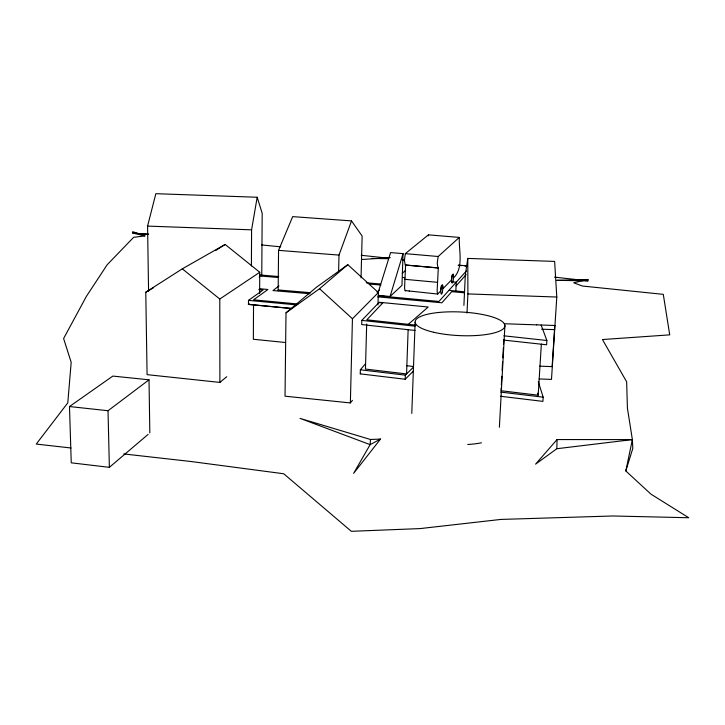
<?xml version="1.0" encoding="UTF-8"?>
<svg xmlns="http://www.w3.org/2000/svg" width="725" height="725" viewBox="0 0 725 725"><rect width="100%" height="100%" fill="white"/><g stroke="black" fill="none" stroke-linecap="round" stroke-linejoin="round"><path stroke-width="1.09" d="M258.762 289.619L263.057 290.009L248.494 300.377L248.476 304.355L292.402 308.533M251.403 266.002L251.584 229.834L257.185 197.254L155.839 193.684L147.574 226.1L148.571 291.559M253.532 304.79L253.351 339.264L284.698 342.436M259.613 293.571L259.749 272.265L225.158 244.452L182.31 268.83L145.779 292.211L147.075 374.644L219.892 382.419L226.735 376.71M261.761 275.89L262.187 213.304L257.185 197.254M278.155 290.689L278.563 250.361L292.673 216.621L351.525 220.907L362.138 236.06L361.041 277.811M377.961 304.89L378.332 292.547L347.801 264.67L316.399 287.281L286.003 312.819L285.034 396.185L350.365 402.928L352.441 400.345M338.62 272.047L338.992 255.091L351.525 220.907M350.365 402.928L352.441 318.773L378.332 292.547M557.063 439.558L535.594 464.136L556.836 448.721L557.063 439.558L632.372 439.595L632.807 448.422L625.82 470.951L650.959 494.151L688.75 517.741L612.915 515.982L500.875 519.426L420.083 528.588L351.353 531.316L283.72 473.76L191.137 461.526L123.794 453.941M413.313 371.173L405.202 379.248L360.262 373.864L360.361 369.795L365.518 363.705M415.053 330.464L361.721 324.555L361.829 320.405L377.952 303.558M366.687 323.966L365.454 369.07L406.562 373.946L408.13 329.929M581.223 280.747L587.912 280.865L587.948 279.487L556.709 280.339L578.994 280.711M377.961 293.154L390.585 252.581L403.046 253.641L401.967 285.351L390.068 296.48L378.359 295.392M405.202 379.248L405.347 375.151L413.468 367.14M411.782 413.413L415.144 322.217M455.826 291.196L456.224 282.224L451.757 281.835M463.909 305.37L465.305 275.201L467.779 258.417L554.634 261.408L556.791 297.032L551.489 379.402L539.155 378.948M405.619 264.707L404.568 287.816A12.506 2.891 -84.7 0 0 405.039 290.553L437.655 294.042L440.51 291.142L441.253 286.013L442.585 284.671L443.129 288.487L451.312 280.176L452.028 275.219L453.27 273.978L453.768 277.693C463.9 267.634 458.717 250.333 459.306 237.419L428.439 234.846L405.329 253.641L404.369 260.429L405.275 265.006L438 267.933L405.275 265.006M467 313.091L467.906 293.924L467.779 258.417M438.317 267.634L437.139 290.879A12.579 2.619 -84.7 0 0 437.547 293.616L437.655 294.042M501.174 387.857L501.02 390.739L538.186 395.197L541.348 344.031M501.338 384.966L501.809 376.284M502.126 370.475L502.597 361.739M502.815 357.842L503.34 348.082M503.558 344.176L503.802 339.599M499.38 427.252L504.917 325.761M538.294 381.776L543.179 397.191L542.916 401.387L500.44 396.249M541.122 324.999L546.877 340.487L546.605 344.783L503.63 340.079M370.466 439.477L370.14 444.642L353.637 473.334L380.516 439.069L370.466 439.477L300.041 418.379L370.14 444.642L380.516 439.069M554.779 325.552L552.142 366.614L539.717 366.161M625.82 470.951L632.372 439.595L627.415 408.121L626.645 381.812L602.448 339.545L669.719 334.859L663.293 294.35L582.42 286.031L573.702 282.795L587.948 279.487M459.306 237.419L438.163 256.505L437.22 263.338L438 267.933M390.068 296.48L403.046 253.641M259.242 277.059L259.813 275.953L277.802 277.467M360.262 373.864L360.688 373.357M456.061 285.949L466.166 274.594M466.329 270.996L438.951 301.446L378.532 295.818M405.175 290.97L405.764 290.435M377.063 292.121L379.356 290.054M402.239 273.361L405.556 270.389M408.329 324.329L428.185 307.019L379.093 302.262L378.74 302.633L382.728 302.978L366.805 319.834L415.76 325.135M149.83 432.934L149.015 379.809L112.828 376.085L69.491 406.535L71.249 462.831L109.366 467.335L148.108 434.402M286.003 312.819L319.535 288.731L347.801 264.67M278.98 285.904L272.962 290.589L309.892 293.725M69.491 406.535L108.025 410.731L149.015 379.809M249.246 303.73L248.303 304.409L292.229 308.578M219.892 382.419L219.784 299.035L259.749 272.265M215.66 250.515L225.158 244.452M145.779 292.211L153.473 287.798M144.918 235.87L132.856 233.124L132.711 231.665L144.918 235.87L133.618 237.338L107.173 264.752L86.474 296.235L63.601 338.548L71.186 362.301L67.787 402.855L36.25 444.072L71.041 447.996M556.836 448.721L632.372 439.595M361.802 259.505L390.231 257.593M371.517 258.453L388.02 258.689M467.906 293.924L556.791 297.032M147.574 226.1L251.584 229.834M504.219 323.74L554.906 325.489M541.593 329.222L554.643 329.63M148.661 234.13L132.856 233.124L148.444 234.429M278.563 250.361L338.992 255.091M366.288 282.813L380.199 283.955M369.832 284.109L380.906 285.025M259.478 274.929L278.781 276.551M458.282 265.114L467.29 265.885M278.128 289.946L310.527 292.692M405.329 253.641L438.163 256.505M402.565 277.476L404.804 277.675M448.838 290.372L463.755 291.713M464.19 292.791L451.757 291.667L441.878 302.796L377.752 296.842M259.378 288.713L267.951 289.483L253.56 299.824L297.893 304.002M404.523 279.288L437.184 282.297M248.494 300.377L296.679 304.917M261.589 244.932L280.729 246.853M402.438 259.677L404.677 259.903M458.236 265.368L461.58 265.703M464.924 266.048L467.154 266.274M361.231 255.291L387.947 258.163M361.829 320.405L415.026 326.178M503.866 335.82L546.877 340.487M554.453 277.122L587.912 280.865M406.861 365.744L412.996 366.46M360.361 369.795L405.347 375.151M500.667 392.089L543.179 397.191M402.239 259.45L404.414 259.949M182.31 268.83L219.784 299.035M319.535 288.731L352.441 318.773M536.5 324.401L536.681 324.9M537.56 393.167L538.186 395.197M428.439 234.846L428.566 235.852M108.025 410.731L109.366 467.335M409.426 291.106A4.323 0.988 -84.6 0 1 409.145 291.078M481.436 442.785A44.008 14.853 2.9 0 1 467.734 444.488M442.322 292.257A4.341 0.897 -84.6 0 0 442.241 285.523A4.341 0.897 -84.6 0 0 440.809 291.74A4.341 0.897 -84.6 0 0 442.322 292.257M452.998 281.327A4.205 0.843 -84.7 0 0 452.953 274.784A4.205 0.843 -84.7 0 0 451.593 280.765A4.205 0.843 -84.7 0 0 452.998 281.327M433.867 332.313A44.941 11.827 2.6 0 0 504.7 326.884A44.941 11.827 2.6 0 0 441.498 312.23A44.941 11.827 2.6 0 0 433.867 332.313"/></g></svg>
